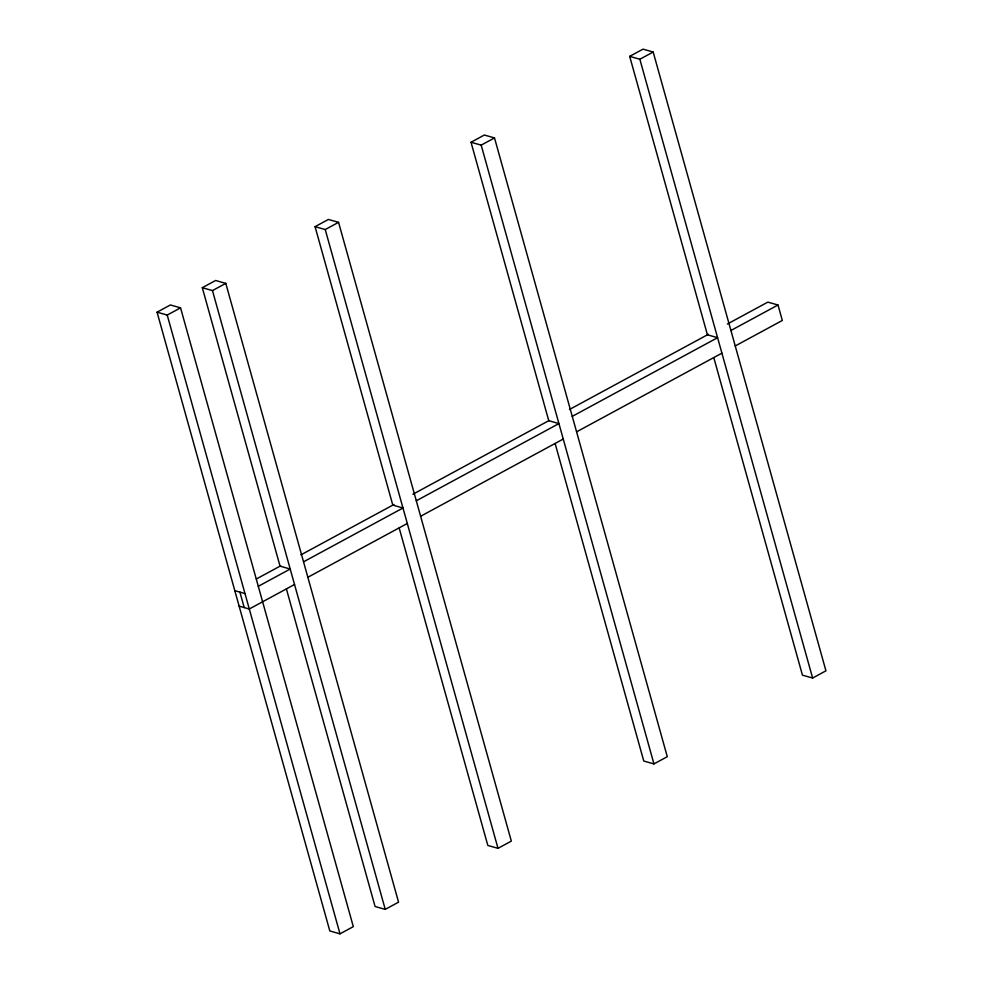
<?xml version="1.0" encoding="UTF-8"?>
<svg xmlns="http://www.w3.org/2000/svg" width="983" height="983" viewBox="0 0 983 983"><rect width="100%" height="100%" fill="white"/><g stroke="black" fill="none" stroke-linecap="round" stroke-linejoin="round"><path stroke-width="1.47" d="M157.059 312.176L170.378 304.963L180.553 307.851L353.315 926.637L339.995 933.85L329.821 930.962L157.059 312.176L167.221 315.064L180.553 307.851M258.296 586.31L290.206 569.034L280.044 566.159L202.301 287.7L215.621 280.487L225.795 283.374L398.557 902.161L385.238 909.373L375.064 906.486L286.422 589.014M303.538 561.821L402.981 508.002L392.807 505.115L315.064 226.668L328.383 219.455L338.557 222.33L511.332 841.116L498 848.329L487.826 845.454L399.184 527.969M416.3 500.789L558.934 423.587L548.76 420.699L471.017 142.252L484.336 135.027L494.51 137.915L667.285 756.701L653.953 763.914L643.779 761.039L555.137 443.554M572.253 416.374L717.59 337.697L707.428 334.822L629.685 56.363L643.005 49.15L653.179 52.038L825.941 670.824L812.622 678.037L802.447 675.149L713.805 357.677M202.301 287.7L212.463 290.587L225.795 283.374M315.064 226.668L325.226 229.543L338.557 222.33M471.017 142.252L481.179 145.128L494.51 137.915M629.685 56.363L639.847 59.25L653.179 52.038M256.366 578.975L280.659 565.827M300.896 554.867L394.023 504.463M412.909 494.24L549.214 420.454M569.452 409.506L708.46 334.257M727.346 324.034L767.834 302.125L778.008 305L782.321 320.47L735.247 345.955M244.939 593.535L234.777 590.66M730.922 330.485L778.008 305M294.531 584.504L249.264 609.005L239.09 606.13M307.851 577.291L407.294 523.472M420.626 516.259L563.247 439.057M576.579 431.844L721.915 353.167M639.847 59.25L812.622 678.037M481.179 145.128L653.953 763.914M325.226 229.543L498 848.329M212.463 290.587L385.238 909.373M167.221 315.064L339.995 933.85M239.889 592.073L244.202 607.543"/></g></svg>
